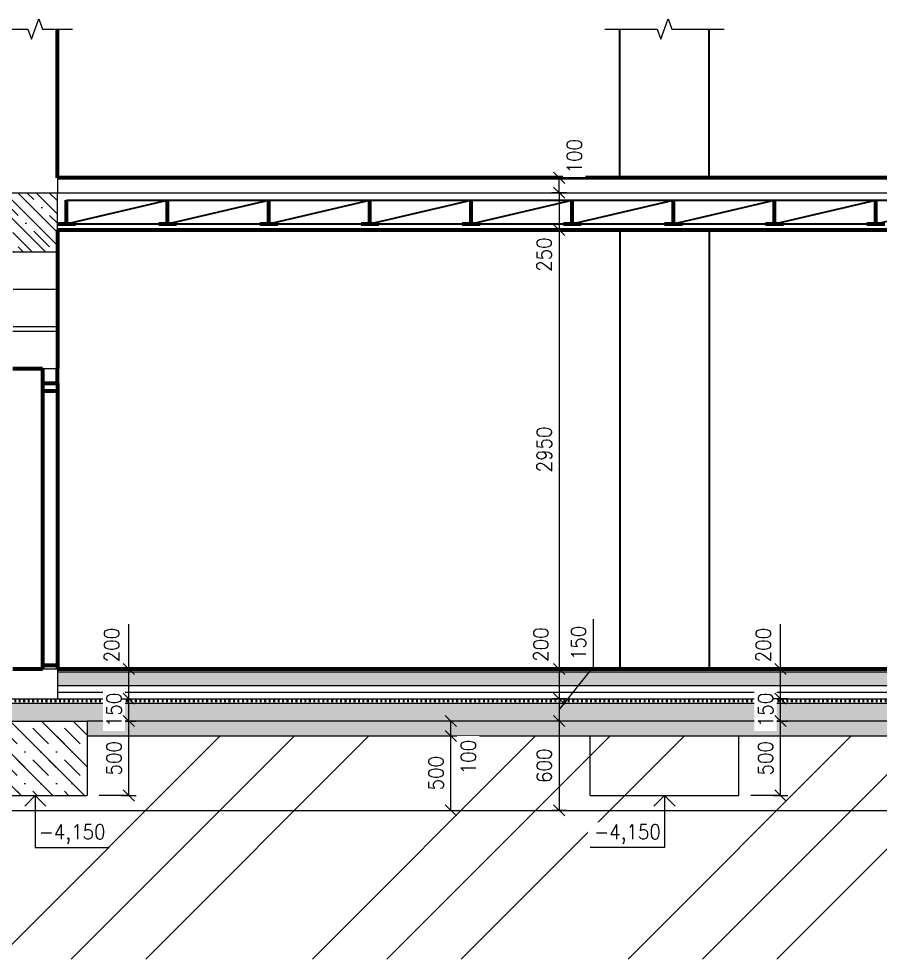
# Model space of a CAD drawing. Header units: millimetres. Extents: x 1661 to 67848, y 26800 to 53490.
# Drawn here: x 46708 to 52499, y 26800 to 33119 of the extents above; entities that cross this region are included whole.
import ezdxf

# ---------------------------------------------------------------- set-up
doc = ezdxf.new("R2010")
doc.units = ezdxf.units.MM
doc.header["$MEASUREMENT"] = 0
doc.linetypes.add('ACAD_ISO02W100', pattern=[15, 12, -3])
doc.linetypes.add('ACAD_ISO03W100', pattern=[30, 12, -18])
doc.layers.get('Defpoints').update_dxf_attribs({"color": 8})
for name, color, linetype, lineweight in [('0.18', 51, 'Continuous', 18), ('0.25', 7, 'Continuous', 25), ('0.35', 6, 'Continuous', 35), ('0.7', 30, 'Continuous', 70), ('Hydroizolácia', 50, 'ACAD_ISO03W100', 50)]:
    doc.layers.add(name, color=color, linetype=linetype, lineweight=lineweight)
doc.styles.add('MyTextStyle', font='romans.shx', dxfattribs={"width": 0.9})
doc.linetypes.add('TEPELNAIZOLACIA', pattern='A,0.004,[1,tepelnaizolacia,S=1,R=360,X=0,Y=0],-400', length=400.004)
doc.dimstyles.new('Standard SK int', dxfattribs={"dimtxt": 100, "dimasz": 75, "dimexe": 50, "dimexo": 0, "dimgap": 50, "dimtad": 1, "dimdec": 0, "dimrnd": 5, "dimzin": 0, "dimtxsty": 'MyTextStyle', "dimblk": 'OBLIQUE', "dimcen": 0, "dimclrd": 51, "dimclre": 51, "dimadec": 0, "dimazin": 1, "dimtm": 1e-09, "dimtfac": 1, "dimtdec": 0, "dimtofl": 0, "dimtmove": 0, "dimatfit": 2, "dimfxl": 50, "dimfxlon": 1, "dimtfill": 1, "dimtfillclr": 250, "dimtolj": 1, "dimtzin": 0, "dimlwd": 18, "dimlwe": 18, "dimarcsym": 0})

# ---------------------------------------------------------------- blocks, each defined once
blk = doc.blocks.new('_Oblique')
at = {"color": 0, "linetype": 'ByBlock', "lineweight": -2}
blk.add_line((-0.5, -0.5), (0.5, 0.5), dxfattribs=at)
blk = doc.blocks.new('*D78')
at = {"layer": '0.25', "color": 51, "linetype": 'Continuous', "lineweight": 18, "transparency": 16777216}
for p, q in [((50390.3, 31950.5), (50290.3, 31950.5)), ((50340.3, 31950.5), (50340.3, 31700.5)), ((50390.3, 31700.5), (50290.3, 31700.5))]:
    blk.add_line(p, q, dxfattribs=at)
at = {"layer": 'Defpoints', "color": 0, "transparency": 16777216}
for p in [(50748.7, 31950.5), (50748.7, 31700.5)]:
    blk.add_point(p, dxfattribs=at)
at = {"layer": '0.25', "color": 51, "lineweight": 18, "transparency": 16777216, "xscale": 75, "yscale": 75, "zscale": 75, "rotation": 90}
blk.add_blockref('_Oblique', (50340.3, 31950.5), dxfattribs=at)
at = {"layer": '0.25', "color": 0, "transparency": 16777216, "insert": (50240, 31534.8), "char_height": 100, "attachment_point": 5, "rotation": 90, "style": 'MyTextStyle', "bg_fill": 3, "box_fill_scale": 1.25, "bg_fill_color": 256, "bg_fill_true_color": 13158600, "bg_fill_transparency": 0}
blk.add_mtext('\\A1;250', dxfattribs=at)
at = {"layer": 'Defpoints', "color": 0, "transparency": 16777216}
blk.add_point((50340.3, 31700.5), dxfattribs=at)
at = {"layer": '0.25', "color": 51, "lineweight": 18, "transparency": 16777216, "xscale": 75, "yscale": 75, "zscale": 75, "rotation": 270}
blk.add_blockref('_Oblique', (50340.3, 31700.5), dxfattribs=at)
blk = doc.blocks.new('*D79')
at = {"layer": '0.25', "color": 51, "linetype": 'Continuous', "lineweight": 18, "transparency": 16777216}
for p, q in [((50390.3, 31700.5), (50290.3, 31700.5)), ((50340.3, 31700.5), (50340.3, 28750.5)), ((50390.3, 28750.5), (50290.3, 28750.5))]:
    blk.add_line(p, q, dxfattribs=at)
at = {"layer": 'Defpoints', "color": 0, "transparency": 16777216}
for p in [(50748.7, 31700.5), (50340.3, 28750.5), (50748.7, 28750.5)]:
    blk.add_point(p, dxfattribs=at)
at = {"layer": '0.25', "color": 51, "lineweight": 18, "transparency": 16777216, "xscale": 75, "yscale": 75, "zscale": 75}
for p, rotation in [((50340.3, 31700.5), 90), ((50340.3, 28750.5), 270)]:
    blk.add_blockref('_Oblique', p, dxfattribs=dict(at, rotation=rotation))
at = {"layer": '0.25', "color": 0, "transparency": 16777216, "insert": (50240.3, 30225.5), "char_height": 100, "attachment_point": 5, "rotation": 90, "style": 'MyTextStyle', "bg_fill": 3, "box_fill_scale": 1.25, "bg_fill_color": 256, "bg_fill_true_color": 13158600, "bg_fill_transparency": 0}
blk.add_mtext('\\A1;2950', dxfattribs=at)
blk = doc.blocks.new('*D80')
at = {"layer": '0.25', "color": 51, "linetype": 'Continuous', "lineweight": 18, "transparency": 16777216}
for p, q in [((50390.3, 32050.5), (50290.3, 32050.5)), ((50340.3, 31950.5), (50340.3, 32050.5)), ((50390.3, 31950.5), (50290.3, 31950.5))]:
    blk.add_line(p, q, dxfattribs=at)
at = {"layer": 'Defpoints', "color": 0, "transparency": 16777216}
for p in [(50748.7, 32050.5), (50748.7, 31950.5)]:
    blk.add_point(p, dxfattribs=at)
at = {"layer": '0.25', "color": 51, "lineweight": 18, "transparency": 16777216, "xscale": 75, "yscale": 75, "zscale": 75, "rotation": 270}
blk.add_blockref('_Oblique', (50340.3, 31950.5), dxfattribs=at)
at = {"layer": '0.25', "color": 0, "transparency": 16777216, "insert": (50442.4, 32196), "char_height": 100, "attachment_point": 5, "rotation": 90, "style": 'MyTextStyle', "bg_fill": 3, "box_fill_scale": 1.25, "bg_fill_color": 256, "bg_fill_true_color": 13158600, "bg_fill_transparency": 0}
blk.add_mtext('\\A1;100', dxfattribs=at)
at = {"layer": 'Defpoints', "color": 0, "transparency": 16777216}
blk.add_point((50340.3, 32050.5), dxfattribs=at)
at = {"layer": '0.25', "color": 51, "lineweight": 18, "transparency": 16777216, "xscale": 75, "yscale": 75, "zscale": 75, "rotation": 90}
blk.add_blockref('_Oblique', (50340.3, 32050.5), dxfattribs=at)
blk = doc.blocks.new('*D81')
at = {"layer": '0.25', "color": 51, "linetype": 'Continuous', "lineweight": 18, "transparency": 16777216}
for p, q in [((50390.3, 28750.5), (50290.3, 28750.5)), ((50340.3, 28750.5), (50340.3, 28550.5)), ((50390.3, 28550.5), (50290.3, 28550.5))]:
    blk.add_line(p, q, dxfattribs=at)
at = {"layer": 'Defpoints', "color": 0, "transparency": 16777216}
for p in [(50748.7, 28750.5), (50340.3, 28550.5), (55178.7, 28550.5)]:
    blk.add_point(p, dxfattribs=at)
at = {"layer": '0.25', "color": 51, "lineweight": 18, "transparency": 16777216, "xscale": 75, "yscale": 75, "zscale": 75, "rotation": 270}
blk.add_blockref('_Oblique', (50340.3, 28550.5), dxfattribs=at)
at = {"layer": '0.25', "color": 0, "transparency": 16777216, "insert": (50217.7, 28914.4), "char_height": 100, "attachment_point": 5, "rotation": 90, "style": 'MyTextStyle', "bg_fill": 3, "box_fill_scale": 1.25, "bg_fill_color": 256, "bg_fill_true_color": 13158600, "bg_fill_transparency": 0}
blk.add_mtext('\\A1;200', dxfattribs=at)
at = {"layer": '0.25', "color": 51, "lineweight": 18, "transparency": 16777216, "xscale": 75, "yscale": 75, "zscale": 75, "rotation": 90}
blk.add_blockref('_Oblique', (50340.3, 28750.5), dxfattribs=at)
blk = doc.blocks.new('*D82')
at = {"layer": '0.25', "color": 51, "linetype": 'Continuous', "lineweight": 18, "transparency": 16777216}
for p, q in [((50570.7, 28766), (50570.7, 29084.5)), ((50340.3, 28475.5), (50570.7, 28766)), ((50390.3, 28550.5), (50290.3, 28550.5)), ((50340.3, 28550.5), (50340.3, 28400.5)), ((50390.3, 28400.5), (50290.3, 28400.5))]:
    blk.add_line(p, q, dxfattribs=at)
at = {"layer": 'Defpoints', "color": 0, "transparency": 16777216}
for p in [(55178.7, 28550.5), (50340.3, 28400.5), (50548.7, 28400.5)]:
    blk.add_point(p, dxfattribs=at)
at = {"layer": '0.25', "color": 51, "lineweight": 18, "transparency": 16777216, "xscale": 75, "yscale": 75, "zscale": 75}
for p, rotation in [((50340.3, 28550.5), 90), ((50340.3, 28400.5), 270)]:
    blk.add_blockref('_Oblique', p, dxfattribs=dict(at, rotation=rotation))
at = {"layer": '0.25', "color": 0, "transparency": 16777216, "insert": (50470.7, 28925.2), "char_height": 100, "attachment_point": 5, "rotation": 90, "style": 'MyTextStyle', "bg_fill": 3, "box_fill_scale": 1.25, "bg_fill_color": 256, "bg_fill_true_color": 13158600, "bg_fill_transparency": 0}
blk.add_mtext('\\A1;150', dxfattribs=at)
blk = doc.blocks.new('*D83')
at = {"layer": '0.25', "color": 51, "linetype": 'Continuous', "lineweight": 18, "transparency": 16777216}
for p, q in [((50390.3, 28400.5), (50290.3, 28400.5)), ((50340.3, 28400.5), (50340.3, 27800.5)), ((50390.3, 27800.5), (50290.3, 27800.5))]:
    blk.add_line(p, q, dxfattribs=at)
at = {"layer": 'Defpoints', "color": 0, "transparency": 16777216}
for p in [(50548.7, 28400.5), (50340.3, 27800.5), (50548.7, 27800.5)]:
    blk.add_point(p, dxfattribs=at)
at = {"layer": '0.25', "color": 51, "lineweight": 18, "transparency": 16777216, "xscale": 75, "yscale": 75, "zscale": 75}
for p, rotation in [((50340.3, 28400.5), 90), ((50340.3, 27800.5), 270)]:
    blk.add_blockref('_Oblique', p, dxfattribs=dict(at, rotation=rotation))
at = {"layer": '0.25', "color": 0, "transparency": 16777216, "insert": (50240.3, 28100.5), "char_height": 100, "attachment_point": 5, "rotation": 90, "style": 'MyTextStyle', "bg_fill": 3, "box_fill_scale": 1.25, "bg_fill_color": 256, "bg_fill_true_color": 13158600, "bg_fill_transparency": 0}
blk.add_mtext('\\A1;600', dxfattribs=at)
blk = doc.blocks.new('*D89')
at = {"layer": '0.25', "color": 51, "linetype": 'Continuous', "lineweight": 18, "transparency": 16777216}
for p, q in [((49562.7, 28300.5), (49662.7, 28300.5)), ((49612.7, 27800.5), (49612.7, 28300.5)), ((49562.7, 27800.5), (49662.7, 27800.5))]:
    blk.add_line(p, q, dxfattribs=at)
at = {"layer": 'Defpoints', "color": 0, "transparency": 16777216}
for p in [(44018.7, 28300.5), (49612.7, 28300.5), (44018.7, 27800.5)]:
    blk.add_point(p, dxfattribs=at)
at = {"layer": '0.25', "color": 51, "lineweight": 18, "transparency": 16777216, "xscale": 75, "yscale": 75, "zscale": 75}
for p, rotation in [((49612.7, 28300.5), 90), ((49612.7, 27800.5), 270)]:
    blk.add_blockref('_Oblique', p, dxfattribs=dict(at, rotation=rotation))
at = {"layer": '0.25', "color": 0, "transparency": 16777216, "insert": (49512.7, 28050.5), "char_height": 100, "attachment_point": 5, "rotation": 90, "style": 'MyTextStyle', "bg_fill": 3, "box_fill_scale": 1.25, "bg_fill_color": 256, "bg_fill_true_color": 13158600, "bg_fill_transparency": 0}
blk.add_mtext('\\A1;500', dxfattribs=at)
blk = doc.blocks.new('*D90')
at = {"layer": '0.25', "color": 51, "linetype": 'Continuous', "lineweight": 18, "transparency": 16777216}
for p, q in [((49662.7, 28400.5), (49562.7, 28400.5)), ((49612.7, 28300.5), (49612.7, 28400.5)), ((49562.7, 28300.5), (49662.7, 28300.5))]:
    blk.add_line(p, q, dxfattribs=at)
at = {"layer": 'Defpoints', "color": 0, "transparency": 16777216}
for p in [(49612.7, 28400.5), (50548.7, 28400.5), (44018.7, 28300.5)]:
    blk.add_point(p, dxfattribs=at)
at = {"layer": '0.25', "color": 51, "lineweight": 18, "transparency": 16777216, "xscale": 75, "yscale": 75, "zscale": 75, "rotation": 90}
blk.add_blockref('_Oblique', (49612.7, 28400.5), dxfattribs=at)
at = {"layer": '0.25', "color": 0, "transparency": 16777216, "insert": (49729.7, 28158.8), "char_height": 100, "attachment_point": 5, "rotation": 90, "style": 'MyTextStyle', "bg_fill": 3, "box_fill_scale": 1.25, "bg_fill_color": 256, "bg_fill_true_color": 13158600, "bg_fill_transparency": 0}
blk.add_mtext('\\A1;100', dxfattribs=at)
at = {"layer": '0.25', "color": 51, "lineweight": 18, "transparency": 16777216, "xscale": 75, "yscale": 75, "zscale": 75, "rotation": 270}
blk.add_blockref('_Oblique', (49612.7, 28300.5), dxfattribs=at)
blk = doc.blocks.new('*D91')
at = {"layer": '0.25', "color": 51, "linetype": 'Continuous', "lineweight": 18, "transparency": 16777216}
for p, q in [((51778.2, 28400.5), (51878.2, 28400.5)), ((51828.2, 27900.5), (51828.2, 28400.5)), ((51778.2, 27900.5), (51878.2, 27900.5))]:
    blk.add_line(p, q, dxfattribs=at)
at = {"layer": 'Defpoints', "color": 0, "transparency": 16777216}
for p in [(51548.7, 28400.5), (51828.2, 28400.5), (51548.7, 27900.5)]:
    blk.add_point(p, dxfattribs=at)
at = {"layer": '0.25', "color": 51, "lineweight": 18, "transparency": 16777216, "xscale": 75, "yscale": 75, "zscale": 75}
for p, rotation in [((51828.2, 28400.5), 90), ((51828.2, 27900.5), 270)]:
    blk.add_blockref('_Oblique', p, dxfattribs=dict(at, rotation=rotation))
at = {"layer": '0.25', "color": 0, "transparency": 16777216, "insert": (51728.2, 28150.5), "char_height": 100, "attachment_point": 5, "rotation": 90, "style": 'MyTextStyle', "bg_fill": 3, "box_fill_scale": 1.25, "bg_fill_color": 256, "bg_fill_true_color": 13158600, "bg_fill_transparency": 0}
blk.add_mtext('\\A1;500', dxfattribs=at)
blk = doc.blocks.new('*D92')
at = {"layer": '0.25', "color": 51, "linetype": 'Continuous', "lineweight": 18, "transparency": 16777216}
for p, q in [((51878.2, 28550.5), (51778.2, 28550.5)), ((51828.2, 28400.5), (51828.2, 28550.5)), ((51778.2, 28400.5), (51878.2, 28400.5))]:
    blk.add_line(p, q, dxfattribs=at)
at = {"layer": 'Defpoints', "color": 0, "transparency": 16777216}
for p in [(55678.7, 28550.5), (51548.7, 28400.5)]:
    blk.add_point(p, dxfattribs=at)
at = {"layer": '0.25', "color": 0, "transparency": 16777216, "insert": (51728.2, 28475.5), "char_height": 100, "attachment_point": 5, "rotation": 90, "style": 'MyTextStyle', "bg_fill": 3, "box_fill_scale": 1.25, "bg_fill_color": 256, "bg_fill_true_color": 13158600, "bg_fill_transparency": 0}
blk.add_mtext('\\A1;150', dxfattribs=at)
at = {"layer": 'Defpoints', "color": 0, "transparency": 16777216}
blk.add_point((51828.2, 28550.5), dxfattribs=at)
at = {"layer": '0.25', "color": 51, "lineweight": 18, "transparency": 16777216, "xscale": 75, "yscale": 75, "zscale": 75}
for p, rotation in [((51828.2, 28550.5), 90), ((51828.2, 28400.5), 270)]:
    blk.add_blockref('_Oblique', p, dxfattribs=dict(at, rotation=rotation))
blk = doc.blocks.new('*D93')
at = {"layer": '0.25', "color": 51, "linetype": 'Continuous', "lineweight": 18, "transparency": 16777216}
for p, q in [((51778.2, 28750.5), (51878.2, 28750.5)), ((51828.2, 28550.5), (51828.2, 28750.5)), ((51878.2, 28550.5), (51778.2, 28550.5))]:
    blk.add_line(p, q, dxfattribs=at)
at = {"layer": 'Defpoints', "color": 0, "transparency": 16777216}
for p in [(51348.7, 28750.5), (51828.2, 28750.5), (55678.7, 28550.5)]:
    blk.add_point(p, dxfattribs=at)
at = {"layer": '0.25', "color": 51, "lineweight": 18, "transparency": 16777216, "xscale": 75, "yscale": 75, "zscale": 75, "rotation": 270}
blk.add_blockref('_Oblique', (51828.2, 28550.5), dxfattribs=at)
at = {"layer": '0.25', "color": 0, "transparency": 16777216, "insert": (51712.9, 28911), "char_height": 100, "attachment_point": 5, "rotation": 90, "style": 'MyTextStyle', "bg_fill": 3, "box_fill_scale": 1.25, "bg_fill_color": 256, "bg_fill_true_color": 13158600, "bg_fill_transparency": 0}
blk.add_mtext('\\A1;200', dxfattribs=at)
at = {"layer": '0.25', "color": 51, "lineweight": 18, "transparency": 16777216, "xscale": 75, "yscale": 75, "zscale": 75, "rotation": 90}
blk.add_blockref('_Oblique', (51828.2, 28750.5), dxfattribs=at)
blk = doc.blocks.new('*D97')
at = {"layer": '0.25', "color": 51, "linetype": 'Continuous', "lineweight": 18, "transparency": 16777216}
for p, q in [((47398.2, 28400.5), (47498.2, 28400.5)), ((47448.2, 27900.5), (47448.2, 28400.5)), ((47398.2, 27900.5), (47498.2, 27900.5))]:
    blk.add_line(p, q, dxfattribs=at)
at = {"layer": 'Defpoints', "color": 0, "transparency": 16777216}
for p in [(47168.7, 28400.5), (47448.2, 28400.5), (47168.7, 27900.5)]:
    blk.add_point(p, dxfattribs=at)
at = {"layer": '0.25', "color": 51, "lineweight": 18, "transparency": 16777216, "xscale": 75, "yscale": 75, "zscale": 75}
for p, rotation in [((47448.2, 28400.5), 90), ((47448.2, 27900.5), 270)]:
    blk.add_blockref('_Oblique', p, dxfattribs=dict(at, rotation=rotation))
at = {"layer": '0.25', "color": 0, "transparency": 16777216, "insert": (47348.2, 28150.5), "char_height": 100, "attachment_point": 5, "rotation": 90, "style": 'MyTextStyle', "bg_fill": 3, "box_fill_scale": 1.25, "bg_fill_color": 256, "bg_fill_true_color": 13158600, "bg_fill_transparency": 0}
blk.add_mtext('\\A1;500', dxfattribs=at)
blk = doc.blocks.new('*D98')
at = {"layer": '0.25', "color": 51, "linetype": 'Continuous', "lineweight": 18, "transparency": 16777216}
for p, q in [((47398.2, 28550.5), (47498.2, 28550.5)), ((47448.2, 28400.5), (47448.2, 28550.5)), ((47398.2, 28400.5), (47498.2, 28400.5))]:
    blk.add_line(p, q, dxfattribs=at)
at = {"layer": 'Defpoints', "color": 0, "transparency": 16777216}
for p in [(47168.7, 28550.5), (47168.7, 28400.5)]:
    blk.add_point(p, dxfattribs=at)
at = {"layer": '0.25', "color": 0, "transparency": 16777216, "insert": (47348.2, 28475.5), "char_height": 100, "attachment_point": 5, "rotation": 90, "style": 'MyTextStyle', "bg_fill": 3, "box_fill_scale": 1.25, "bg_fill_color": 256, "bg_fill_true_color": 13158600, "bg_fill_transparency": 0}
blk.add_mtext('\\A1;150', dxfattribs=at)
at = {"layer": 'Defpoints', "color": 0, "transparency": 16777216}
blk.add_point((47448.2, 28550.5), dxfattribs=at)
at = {"layer": '0.25', "color": 51, "lineweight": 18, "transparency": 16777216, "xscale": 75, "yscale": 75, "zscale": 75}
for p, rotation in [((47448.2, 28550.5), 90), ((47448.2, 28400.5), 270)]:
    blk.add_blockref('_Oblique', p, dxfattribs=dict(at, rotation=rotation))
blk = doc.blocks.new('*D99')
at = {"layer": '0.25', "color": 51, "linetype": 'Continuous', "lineweight": 18, "transparency": 16777216}
for p, q in [((47398.2, 28750.5), (47498.2, 28750.5)), ((47448.2, 28550.5), (47448.2, 28750.5)), ((47398.2, 28550.5), (47498.2, 28550.5))]:
    blk.add_line(p, q, dxfattribs=at)
at = {"layer": 'Defpoints', "color": 0, "transparency": 16777216}
for p in [(46968.7, 28750.5), (47448.2, 28750.5), (47168.7, 28550.5)]:
    blk.add_point(p, dxfattribs=at)
at = {"layer": '0.25', "color": 51, "lineweight": 18, "transparency": 16777216, "xscale": 75, "yscale": 75, "zscale": 75, "rotation": 270}
blk.add_blockref('_Oblique', (47448.2, 28550.5), dxfattribs=at)
at = {"layer": '0.25', "color": 0, "transparency": 16777216, "insert": (47332.9, 28911), "char_height": 100, "attachment_point": 5, "rotation": 90, "style": 'MyTextStyle', "bg_fill": 3, "box_fill_scale": 1.25, "bg_fill_color": 256, "bg_fill_true_color": 13158600, "bg_fill_transparency": 0}
blk.add_mtext('\\A1;200', dxfattribs=at)
at = {"layer": '0.25', "color": 51, "lineweight": 18, "transparency": 16777216, "xscale": 75, "yscale": 75, "zscale": 75, "rotation": 90}
blk.add_blockref('_Oblique', (47448.2, 28750.5), dxfattribs=at)

msp = doc.modelspace()

# ---------------------------------------------------------------- hatches: boundary and pattern name
at = {"layer": '0.18'}
h = msp.add_hatch(dxfattribs=at)
h.set_pattern_fill('BETONSVYSTUZOU', color=256, scale=150, angle=90, pattern_type=2)
h.set_pattern_definition([(135, (11913.36, 10010.97), (-212.13203, 1e-14), []), (135, (11913.36, 10160.97), (-318.19805, 106.066), [150, -75, 0, -75]), (135, (11913.36, 10310.97), (-212.13203, 1e-14), [])])
h.paths.add_polyline_path([(46968.7, 31950.5), (46658.7, 31950.5), (46658.7, 31700.5), (46668.7, 31700.5), (46668.7, 31550.5), (46968.7, 31550.5), (46968.7, 31700.5)])
h = msp.add_hatch(dxfattribs=at)
h.set_pattern_fill('ZEMINAPOVODNA', color=256, scale=500, pattern_type=2)
h.set_pattern_definition([(45, (43318.7, 27800.5), (0, 2121.32), []), (45, (43818.7, 27800.5), (0, 2121.32), []), (45, (44318.7, 27800.5), (0, 2121.32), [])])
h.paths.add_polyline_path([(42718.7, 30850.5), (40718.7, 30850.5), (40718.7, 26800.5), (58278.7, 26800.5), (58278.7, 30850.5), (56278.7, 30850.5), (56278.7, 28300.5), (55678.7, 28300.5), (55678.7, 27800.5), (54978.7, 27800.5), (44018.7, 27800.5), (43318.7, 27800.5), (43318.7, 28300.5), (42718.7, 28300.5)])
h.paths.add_polyline_path([(46468.7, 28300.5), (44018.7, 28300.5), (44018.7, 27900.5), (46468.7, 27900.5)], flags=16)
h.paths.add_polyline_path([(54978.7, 28300.5), (47168.7, 28300.5), (47168.7, 27900.5), (46468.7, 27900.5), (44018.7, 27900.5), (44018.7, 27800.5), (54978.7, 27800.5)], flags=17)
h = msp.add_hatch(dxfattribs=at)
h.set_pattern_fill('BETONBEZVYSTUZE', color=256, scale=65, angle=90, pattern_type=2)
h.set_pattern_definition([(135, (46603.654, 28735.42), (-91.9239, 6e-15), []), (135, (46538.654, 28800.418), (-45.96194, 3e-15), [65, -32.5, 0, -32.5])])
h.paths.add_polyline_path([(55178.7, 28730.5), (46968.7, 28730.5), (46968.7, 28640.5), (55178.7, 28640.5)])
h = msp.add_hatch(dxfattribs=at)
h.set_pattern_fill('BETONBEZVYSTUZE', color=256, scale=75, pattern_type=2)
h.set_pattern_definition([(45, (43393.654, 28475.496), (0, 106.066), []), (45, (43468.654, 28550.496), (0, 53.03301), [75, -37.5, 0, -37.5])])
h.paths.add_polyline_path([(55678.7, 28520.5), (43318.7, 28520.5), (42718.7, 28470.5), (42718.7, 28400.5), (43318.7, 28400.5), (44018.7, 28400.5), (46468.7, 28400.5), (47168.7, 28400.5), (54978.7, 28400.5), (55678.7, 28400.5), (56278.7, 28400.5), (56278.7, 28470.5)])
h = msp.add_hatch(dxfattribs=at)
h.set_pattern_fill('BETONBEZVYSTUZE', color=256, scale=150, angle=90, pattern_type=2)
h.set_pattern_definition([(135, (11526.73, 18762.93), (-212.13203, 1e-14), []), (135, (11376.73, 18912.93), (-106.06602, 6e-15), [150, -75, 0, -75])])
h.paths.add_polyline_path([(47168.7, 28400.5), (46468.7, 28400.5), (46468.7, 27900.5), (47168.7, 27900.5)])
h = msp.add_hatch(dxfattribs=at)
h.set_pattern_fill('GRAVEL', color=256, scale=500, angle=90)
h.set_pattern_definition([(318.01279, (11176.726, 18972.93), (4500, -4000), [67.268, -6659.544]), (274.96974, (11226.726, 18927.93), (-500, 6000), [115.434, -11427.9624]), (222.51045, (11236.726, 18812.93), (5500, 5000), [81.394, -8058.0163]), (357.27369, (11361.726, 18617.93), (-10000, 500), [105.119, -10406.779]), (22.833654, (11466.726, 18612.93), (-6000, -2500), [103.0775, -10204.6866]), (87.27369, (11561.726, 18652.93), (-500, -10000), [105.119, -10406.779]), (127.69424, (11566.726, 18757.93), (5000, -6500), [139.0145, -13762.4243]), (162.25533, (11481.726, 18867.93), (-11000, 3500), [131.244, -12993.1607]), (211.429566, (11356.726, 18907.93), (-6500, -4000), [105.475, -10442.0366]), (265.23636, (11266.726, 18852.93), (500, 5500), [120.416, -5900.3813]), (312.397438, (11256.726, 18732.93), (5500, -6000), [155.724, -15416.6875]), (228.81407, (11366.726, 19112.93), (-3000, -3500), [53.1505, -5261.9224]), (261.469234, (11331.726, 19072.93), (1000, 6500), [101.1185, -10010.7557]), (315, (11316.73, 18972.93), (500, -9e-14), [70.7105, -636.3963]), (293.19859, (11256.726, 18937.93), (-1000, 2500), [38.079, -3769.8076]), (21.8014, (11271.73, 18902.93), (-1500, -500), [53.8515, -2638.731]), (120.96376, (11321.73, 18922.93), (-1000, 1500), [87.4645, -2828.0114]), (251.56505, (11276.73, 18997.93), (500, 1000), [63.2455, -1517.8933]), (106.38954, (11271.726, 18612.93), (-1500, 5000), [88.6, -8771.4226]), (160.34618, (11246.726, 18697.93), (5500, -2000), [74.3305, -7358.704]), (23.19859, (11176.726, 18997.93), (-2500, -1000), [76.1575, -3731.729]), (73.61046, (11246.726, 19027.93), (-1500, -5000), [88.6, -8771.4226]), (69.44395, (11581.726, 18612.93), (-1000, -2500), [85.44, -4186.562]), (24.77514, (11611.726, 18692.93), (-5500, -2500), [71.589, -7087.3215]), (156.80141, (11676.726, 19002.93), (-2500, 1000), [76.1575, -3731.729]), (107.354025, (11606.726, 19032.93), (2000, -6500), [83.8155, -8297.712]), (159.44395, (11676.726, 18757.93), (2500, -1000), [42.72, -4229.282]), (191.30993, (11676.73, 18972.93), (-2000, -500), [25.495, -2524.015]), (255.96376, (11651.73, 18967.93), (500, 1500), [103.0775, -1958.4753]), (276.009006, (11626.726, 18867.93), (-500, 5000), [95.525, -9456.9616]), (33.69007, (11366.73, 18922.93), (-1000, -500), [72.111, -1730.6646]), (83.157227, (11426.726, 18962.93), (1000, 8500), [125.897, -12463.7813]), (150.9454, (11441.726, 19087.93), (3500, -2000), [51.478, -5096.337]), (180, (11396.73, 19112.93), (-500, -500), [30, -470]), (210.25644, (11611.726, 18857.93), (3500, 2000), [69.462, -6876.76]), (138.01279, (11551.726, 18822.93), (-4500, 4000), [134.536, -6592.276]), (90, (11451.73, 18912.93), (-500, 500), [130, -370]), (55.30485, (11451.726, 19042.93), (3500, 5000), [79.057, -7826.637]), (344.0546, (11496.726, 19107.93), (2000, -500), [72.801, -3567.254]), (297.645975, (11566.726, 19087.93), (5000, -9500), [118.5325, -11734.737]), (265.42608, (11621.726, 18982.93), (-500, -6500), [125.3995, -12414.5367])])
h.paths.add_polyline_path([(54978.7, 28300.5), (54978.7, 28400.5), (47168.7, 28400.5), (47168.7, 28300.5)])

# ---------------------------------------------------------------- linework, layer by layer
for p, q in [((46968.7, 32050.5), (46968.7, 31950.5)), ((43398.7, 31950.5), (55598.7, 31950.5)), ((46968.7, 31700.5), (46968.7, 31950.5)), ((46668.7, 31020.5), (46968.7, 31020.5)), ((46868.7, 30770.5), (46968.7, 30770.5)), ((46868.7, 28750.5), (46968.7, 28750.5)), ((46968.7, 28750.5), (46968.7, 28550.5)), ((46968.7, 28730.5), (55178.7, 28730.5)), ((46968.7, 28640.5), (55178.7, 28640.5)), ((43318.7, 28550.5), (55678.7, 28550.5)), ((43318.7, 28520.5), (55678.7, 28520.5)), ((46468.7, 28400.5), (47168.7, 28400.5)), ((47168.7, 28400.5), (47168.7, 27900.5)), ((54978.7, 28400.5), (47168.7, 28400.5)), ((47168.7, 28300.5), (54978.7, 28300.5)), ((46468.7, 27900.5), (47168.7, 27900.5)), ((46818.7, 27900.5), (46747.9, 27829.8)), ((46818.7, 27900.5), (46818.7, 27550.5)), ((46818.7, 27900.5), (46889.4, 27829.8)), ((51048.7, 27900.5), (50977.9, 27829.8)), ((51048.7, 27900.5), (51048.7, 27550.5)), ((51048.7, 27900.5), (51119.4, 27829.8)), ((46818.7, 27550.5), (47318.7, 27550.5)), ((51048.7, 27550.5), (50548.7, 27550.5))]:
    msp.add_line(p, q, dxfattribs=at)
at = {"layer": '0.18', "linetype": 'Continuous', "ltscale": 0.25}
msp.add_line((46968.7, 31550.5), (46668.7, 31550.5), dxfattribs=at)
at = {"layer": '0.18', "linetype": 'ACAD_ISO02W100', "ltscale": 0.25}
for p, q in [((46968.7, 31300.5), (46668.7, 31300.5)), ((46968.7, 31050.5), (46668.7, 31050.5)), ((50548.7, 27900.5), (51548.7, 27900.5))]:
    msp.add_line(p, q, dxfattribs=at)
at = {"layer": '0.18', "linetype": 'TEPELNAIZOLACIA', "ltscale": 0.0033}
msp.add_line((46968.7, 28595.5), (55178.7, 28595.5), dxfattribs=at)
at = {"layer": '0.18', "linetype": 'ACAD_ISO02W100', "ltscale": 0.5}
msp.add_line((44018.7, 27800.5), (54978.7, 27800.5), dxfattribs=at)
at = {"layer": '0.18', "linetype": 'Continuous'}
for points in [[(46568.7, 33050.5), (46768.7, 33050.5), (46793.7, 32981.8), (46843.7, 33119.2), (46868.7, 33050.5), (47068.7, 33050.5)], [(50648.7, 33050.5), (50998.7, 33050.5), (51023.7, 32981.8), (51073.7, 33119.2), (51098.7, 33050.5), (51448.7, 33050.5)]]:
    msp.add_lwpolyline(points, dxfattribs=at)
at = {"layer": '0.35'}
for p, q in [((50748.7, 32050.5), (50748.7, 33050.5)), ((51348.7, 32050.5), (51348.7, 33050.5)), ((47028.7, 31900.5), (47708.7, 31900.5)), ((47028.7, 31740.5), (47708.7, 31900.5)), ((47708.7, 31900.5), (48388.7, 31900.5)), ((47708.7, 31740.5), (48388.7, 31900.5)), ((48388.7, 31900.5), (49068.7, 31900.5)), ((48388.7, 31740.5), (49068.7, 31900.5)), ((49068.7, 31900.5), (49748.7, 31900.5)), ((49068.7, 31740.5), (49748.7, 31900.5)), ((51108.7, 31900.5), (51788.7, 31900.5)), ((51108.7, 31740.5), (51788.7, 31900.5)), ((51788.7, 31900.5), (52468.7, 31900.5)), ((51788.7, 31740.5), (52468.7, 31900.5)), ((52468.7, 31900.5), (53148.7, 31900.5)), ((52468.7, 31740.5), (53148.7, 31900.5)), ((47088.7, 31740.5), (47648.7, 31740.5)), ((47768.7, 31740.5), (48328.7, 31740.5)), ((48448.7, 31740.5), (49008.7, 31740.5)), ((49128.7, 31740.5), (49688.7, 31740.5)), ((51168.7, 31740.5), (51728.7, 31740.5)), ((51848.7, 31740.5), (52408.7, 31740.5)), ((50748.7, 31700.5), (50748.7, 28750.5)), ((51348.7, 31700.5), (51348.7, 28750.5))]:
    msp.add_line(p, q, dxfattribs=at)
at = {"layer": '0.7'}
for p, q in [((46968.7, 32050.5), (46968.7, 33050.5)), ((55128.7, 32050.5), (46968.7, 32050.5)), ((47028.7, 31740.5), (47028.7, 31900.5)), ((47708.7, 31740.5), (47708.7, 31900.5)), ((48388.7, 31740.5), (48388.7, 31900.5)), ((49068.7, 31740.5), (49068.7, 31900.5)), ((49748.7, 31740.5), (49748.7, 31900.5)), ((51108.7, 31740.5), (51108.7, 31900.5)), ((51788.7, 31740.5), (51788.7, 31900.5)), ((52468.7, 31740.5), (52468.7, 31900.5)), ((46968.7, 31740.5), (47088.7, 31740.5)), ((47648.7, 31740.5), (47768.7, 31740.5)), ((48328.7, 31740.5), (48448.7, 31740.5)), ((49008.7, 31740.5), (49128.7, 31740.5)), ((49688.7, 31740.5), (49808.7, 31740.5)), ((51048.7, 31740.5), (51168.7, 31740.5)), ((51728.7, 31740.5), (51848.7, 31740.5)), ((52408.7, 31740.5), (52528.7, 31740.5)), ((46968.7, 31700.5), (46968.7, 30770.5)), ((46968.7, 31700.5), (55178.7, 31700.5)), ((46668.7, 30770.5), (46868.7, 30770.5)), ((46868.7, 30770.5), (46868.7, 30670.5)), ((46968.7, 30670.5), (46968.7, 30770.5)), ((46868.7, 30670.5), (46968.7, 30670.5)), ((46868.7, 30670.5), (46868.7, 28750.5)), ((46968.7, 30670.5), (46968.7, 28750.5)), ((46868.7, 30620.5), (46968.7, 30620.5)), ((46668.7, 28750.5), (46868.7, 28750.5)), ((46868.7, 28775.5), (46968.7, 28775.5)), ((46968.7, 28750.5), (55178.7, 28750.5))]:
    msp.add_line(p, q, dxfattribs=at)
at = {"layer": 'Hydroizolácia'}
msp.add_line((43318.7, 28535.5), (55678.7, 28535.5), dxfattribs=at)

# ---------------------------------------------------------------- next in the draw order: texts
at = {"layer": '0.25', "char_height": 100, "style": 'MyTextStyle', "bg_fill": 3, "box_fill_scale": 1.15, "bg_fill_color": 256, "bg_fill_transparency": 0}
for insert, attachment_point in [((46843.7, 27575.5), 7), ((51023.7, 27575.5), 9)]:
    msp.add_mtext_dynamic_manual_height_columns('{\\Fromans|c238;-4,150}', width=475, gutter_width=500, heights=[0], dxfattribs=dict(at, insert=insert, attachment_point=attachment_point))

# ---------------------------------------------------------------- next in the draw order: dimensions: what is measured, and where the dimension line sits
at = {"layer": '0.25'}
dim = msp.add_linear_dim(base=(50340.3, 31700.5), p1=(50748.7, 31950.5), p2=(50748.7, 31700.5), angle=90, dimstyle='Standard SK int', override={"dimtmove": 2}, dxfattribs=at)
dim.commit()
dim.dimension.update_dxf_attribs({"geometry": '*D78', "text_midpoint": (50240, 31534.8), "dimtype": 160})
dim = msp.add_linear_dim(base=(49612.7, 28300.5), p1=(44018.7, 27800.5), p2=(44018.7, 28300.5), angle=90, dimstyle='Standard SK int', dxfattribs=at)
dim.commit()
dim.dimension.update_dxf_attribs({"geometry": '*D89', "text_midpoint": (49512.7, 28050.5)})

# ---------------------------------------------------------------- next in the draw order: dimensions: what is measured, and where the dimension line sits
dim = msp.add_linear_dim(base=(50340.3, 32050.5), p1=(50748.7, 31950.5), p2=(50748.7, 32050.5), angle=90, dimstyle='Standard SK int', override={"dimtmove": 2}, dxfattribs=at)
dim.commit()
dim.dimension.update_dxf_attribs({"geometry": '*D80', "text_midpoint": (50442.4, 32196), "dimtype": 160})
dim = msp.add_linear_dim(base=(50340.3, 28750.5), p1=(50748.7, 31700.5), p2=(50748.7, 28750.5), angle=90, dimstyle='Standard SK int', override={"dimtmove": 1}, dxfattribs=at)
dim.commit()
dim.dimension.update_dxf_attribs({"geometry": '*D79', "text_midpoint": (50240.3, 30225.5)})

# ---------------------------------------------------------------- next in the draw order: linework, layer by layer
at = {"layer": '0.35'}
for p, q in [((49748.7, 31900.5), (50428.7, 31900.5)), ((49748.7, 31740.5), (50428.7, 31900.5)), ((50428.7, 31900.5), (51108.7, 31900.5)), ((50428.7, 31740.5), (51108.7, 31900.5)), ((49808.7, 31740.5), (50368.7, 31740.5)), ((50488.7, 31740.5), (51048.7, 31740.5))]:
    msp.add_line(p, q, dxfattribs=at)
at = {"layer": '0.7'}
for p, q in [((50428.7, 31740.5), (50428.7, 31900.5)), ((50368.7, 31740.5), (50488.7, 31740.5))]:
    msp.add_line(p, q, dxfattribs=at)

# ---------------------------------------------------------------- next in the draw order: dimensions: what is measured, and where the dimension line sits
at = {"layer": '0.25'}
dim = msp.add_linear_dim(base=(50340.3, 28550.5), p1=(50748.7, 28750.5), p2=(55178.7, 28550.5), angle=90, dimstyle='Standard SK int', override={"dimtmove": 1}, dxfattribs=at)
dim.commit()
dim.dimension.update_dxf_attribs({"geometry": '*D81', "text_midpoint": (50317.7, 28914.4), "dimtype": 160})

# ---------------------------------------------------------------- next in the draw order: dimensions: what is measured, and where the dimension line sits
dim = msp.add_linear_dim(base=(50340.3, 28400.5), p1=(55178.7, 28550.5), p2=(50548.7, 28400.5), angle=90, dimstyle='Standard SK int', override={"dimtmove": 1}, dxfattribs=at)
dim.commit()
dim.dimension.update_dxf_attribs({"geometry": '*D82', "text_midpoint": (50570.7, 28816), "dimtype": 160})

# ---------------------------------------------------------------- next in the draw order: dimensions: what is measured, and where the dimension line sits
dim = msp.add_linear_dim(base=(50340.3, 27800.5), p1=(50548.7, 28400.5), p2=(50548.7, 27800.5), angle=90, dimstyle='Standard SK int', override={"dimtmove": 1}, dxfattribs=at)
dim.commit()
dim.dimension.update_dxf_attribs({"geometry": '*D83', "text_midpoint": (50240.3, 28100.5)})
dim = msp.add_linear_dim(base=(51828.2, 28400.5), p1=(51548.7, 27900.5), p2=(51548.7, 28400.5), angle=90, dimstyle='Standard SK int', dxfattribs=at)
dim.commit()
dim.dimension.update_dxf_attribs({"geometry": '*D91', "text_midpoint": (51728.2, 28150.5)})

# ---------------------------------------------------------------- next in the draw order: linework, layer by layer
at = {"layer": '0.18', "linetype": 'ACAD_ISO02W100', "ltscale": 0.25}
msp.add_line((51548.7, 27900.5), (51548.7, 28300.5), dxfattribs=at)
at = {"layer": '0.18'}
msp.add_line((51828.2, 27900.5), (51628.2, 27900.5), dxfattribs=at)

# ---------------------------------------------------------------- next in the draw order: dimensions: what is measured, and where the dimension line sits
at = {"layer": '0.25'}
for base, p1, p2, override, picture, middle in [((51828.2, 28550.5), (51548.7, 28400.5), (55678.7, 28550.5), {"dimtmove": 1}, '*D92', (51828.2, 28475.5)), ((49612.7, 28400.5), (44018.7, 28300.5), (50548.7, 28400.5), {"dimtmove": 2}, '*D90', (49729.7, 28158.8))]:
    dim = msp.add_linear_dim(base=base, p1=p1, p2=p2, angle=90, dimstyle='Standard SK int', override=override, dxfattribs=at)
    dim.commit()
    dim.dimension.update_dxf_attribs({"geometry": picture, "text_midpoint": middle, "dimtype": 160})

# ---------------------------------------------------------------- next in the draw order: linework, layer by layer
at = {"layer": '0.18', "linetype": 'ACAD_ISO02W100', "ltscale": 0.25}
msp.add_line((50548.7, 27900.5), (50548.7, 28300.5), dxfattribs=at)

# ---------------------------------------------------------------- next in the draw order: dimensions: what is measured, and where the dimension line sits
at = {"layer": '0.25'}
dim = msp.add_linear_dim(base=(51828.2, 28750.5), p1=(55678.7, 28550.5), p2=(51348.7, 28750.5), angle=90, dimstyle='Standard SK int', override={"dimtmove": 2}, dxfattribs=at)
dim.commit()
dim.dimension.update_dxf_attribs({"geometry": '*D93', "text_midpoint": (51712.9, 28911), "dimtype": 160})
dim = msp.add_linear_dim(base=(47448.2, 28400.5), p1=(47168.7, 27900.5), p2=(47168.7, 28400.5), angle=90, dimstyle='Standard SK int', dxfattribs=at)
dim.commit()
dim.dimension.update_dxf_attribs({"geometry": '*D97', "text_midpoint": (47348.2, 28150.5)})

# ---------------------------------------------------------------- next in the draw order: linework, layer by layer
at = {"layer": '0.18'}
for p, q in [((51828.2, 28750.5), (51828.2, 29050.5)), ((47448.2, 27900.5), (47248.2, 27900.5))]:
    msp.add_line(p, q, dxfattribs=at)

# ---------------------------------------------------------------- next in the draw order: dimensions: what is measured, and where the dimension line sits
at = {"layer": '0.25'}
dim = msp.add_linear_dim(base=(47448.2, 28550.5), p1=(47168.7, 28400.5), p2=(47168.7, 28550.5), angle=90, dimstyle='Standard SK int', override={"dimtmove": 1}, dxfattribs=at)
dim.commit()
dim.dimension.update_dxf_attribs({"geometry": '*D98', "text_midpoint": (47448.2, 28475.5), "dimtype": 160})

# ---------------------------------------------------------------- next in the draw order: dimensions: what is measured, and where the dimension line sits
dim = msp.add_linear_dim(base=(47448.2, 28750.5), p1=(47168.7, 28550.5), p2=(46968.7, 28750.5), angle=90, dimstyle='Standard SK int', override={"dimtmove": 2}, dxfattribs=at)
dim.commit()
dim.dimension.update_dxf_attribs({"geometry": '*D99', "text_midpoint": (47332.9, 28911), "dimtype": 160})

# ---------------------------------------------------------------- next in the draw order: linework, layer by layer
at = {"layer": '0.18'}
msp.add_line((47448.2, 28750.5), (47448.2, 29050.5), dxfattribs=at)

doc.saveas('drawing.dxf')
